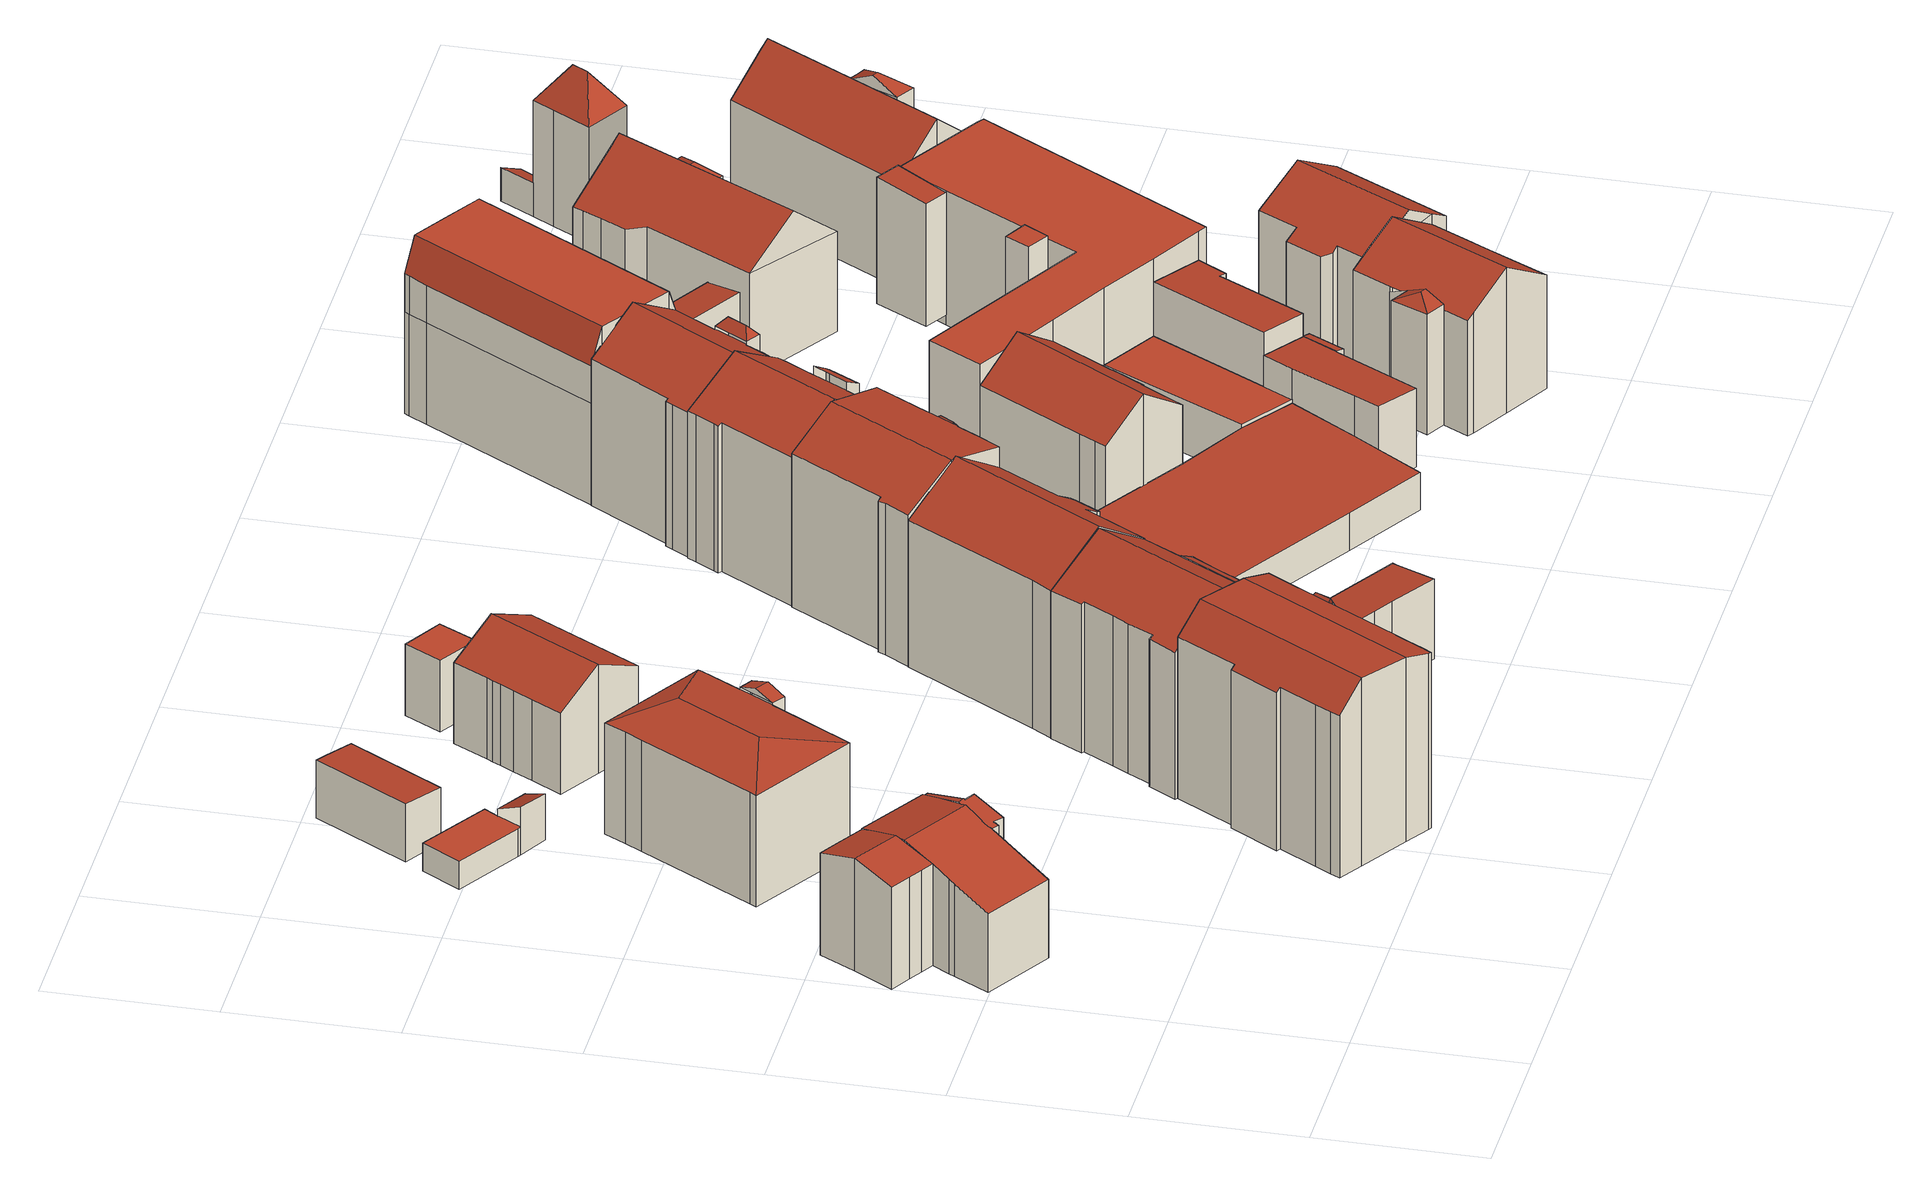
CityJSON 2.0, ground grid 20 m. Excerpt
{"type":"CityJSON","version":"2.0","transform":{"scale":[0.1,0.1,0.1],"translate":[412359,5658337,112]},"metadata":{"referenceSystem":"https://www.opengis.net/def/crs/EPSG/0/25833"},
"CityObjects":{
"building1":{"type":"Building","attributes":{"Gemeindeschluessel":14612000,"Geometrietyp2DReferenz":"3000","function":"31001_9998","roofType":"9999"},"children":["building1-1","building1-2","building1-3"]},
"building1-1":{"type":"BuildingPart","attributes":{"Dachtyp_tdc":"tdcGableRoof","Dachneigung":15,"QualitaetDacherkennung":67,"Geometrietyp2DReferenz":"3000","measuredHeight":14.26,"roofType":"3100"},"parents":["building1"],"geometry":[{"type":"MultiSurface","lod":"2","boundaries":[[[0,1,2,3]],[[1,4,5,2]],[[4,6,7,5]],[[6,8,9,7]],[[8,10,11,9]],[[12,13,14,15]],[[13,0,3,14]],[[16,17,10,8,6,4]],[[4,1,0,13,12,18,19,16]],[[3,2,5,7,9,11,20,21,15,14]]],"semantics":{"surfaces":[{"type":"WallSurface"},{"type":"RoofSurface"},{"type":"GroundSurface"}],"values":[0,0,0,0,0,0,0,1,1,2]}}]},
"building1-2":{"type":"BuildingPart","attributes":{"Dachtyp_tdc":"tdcFreeFormRoof","Dachneigung":15.2,"QualitaetDacherkennung":41,"Geometrietyp2DReferenz":"3000","measuredHeight":14.28,"roofType":"5000"},"parents":["building1"],"geometry":[{"type":"MultiSurface","lod":"2","boundaries":[[[22,23,24,25]],[[23,26,27,24]],[[26,28,29,27]],[[28,30,31,32,29]],[[33,34,35,36]],[[34,37,38,35]],[[37,39,40,38]],[[39,22,25,40]],[[37,34,33,41,42]],[[42,43,44,45,30,28,26,23,22,39,37]],[[25,24,27,29,32,46,47,36,35,38,40]]],"semantics":{"surfaces":[{"type":"WallSurface"},{"type":"RoofSurface"},{"type":"GroundSurface"}],"values":[0,0,0,0,0,0,0,0,1,1,2]}}]},
"building1-3":{"type":"BuildingPart","attributes":{"Dachtyp_tdc":"tdcGableRoof","Dachneigung":19.64,"QualitaetDacherkennung":42,"Geometrietyp2DReferenz":"3000","measuredHeight":14.29,"roofType":"3100"},"parents":["building1"],"geometry":[{"type":"MultiSurface","lod":"2","boundaries":[[[48,49,50,51]],[[49,52,53,50]],[[52,12,15,53]],[[54,55,33,36,11,10]],[[31,56,57,32]],[[56,48,51,57]],[[58,43,59,41,55,54,17,60,19,61]],[[61,12,52,49,48,56,31,45,58]],[[51,50,53,15,21,20,11,36,47,46,32,57]]],"semantics":{"surfaces":[{"type":"WallSurface"},{"type":"RoofSurface"},{"type":"GroundSurface"}],"values":[0,0,0,0,0,0,1,1,2]}}]},
"building2":{"type":"Building","attributes":{"Gemeindeschluessel":14612000,"Geometrietyp2DReferenz":"3000","function":"31001_9998","roofType":"9999"},"children":["building2-1","building2-2"]},
"building2-1":{"type":"BuildingPart","attributes":{"Dachtyp_tdc":"tdcPolyFlatRoof","Dachneigung":25.03,"QualitaetDacherkennung":66,"Geometrietyp2DReferenz":"3000","measuredHeight":5.92,"roofType":"2100"},"parents":["building2"],"geometry":[{"type":"MultiSurface","lod":"2","boundaries":[[[62,63,64,65,66]],[[67,62,66,68]],[[67,69,63,62]],[[66,65,70,68]],[[69,67,68,70,71]]],"semantics":{"surfaces":[{"type":"WallSurface"},{"type":"RoofSurface"},{"type":"GroundSurface"}],"values":[0,0,1,2,0]}}]},
"building2-2":{"type":"BuildingPart","attributes":{"Dachtyp_tdc":"tdcPolyFlatRoof","Dachneigung":0,"QualitaetDacherkennung":71,"Geometrietyp2DReferenz":"3000","measuredHeight":3.44,"roofType":"1000"},"parents":["building2"],"geometry":[{"type":"MultiSurface","lod":"2","boundaries":[[[72,73,74,75]],[[73,71,70,74]],[[64,76,77,65]],[[76,78,79,77]],[[78,72,75,79]],[[78,76,64,71,73,72]],[[75,74,70,65,77,79]]],"semantics":{"surfaces":[{"type":"WallSurface"},{"type":"RoofSurface"},{"type":"GroundSurface"}],"values":[0,0,0,0,0,1,2]}}]},
"building3":{"type":"Building","attributes":{"Gemeindeschluessel":14612000,"Geometrietyp2DReferenz":"3000","function":"31001_9998","roofType":"9999"},"children":["building3-1","building3-2"]},
"building3-1":{"type":"BuildingPart","attributes":{"Dachtyp_tdc":"tdcHipRoof","Dachneigung":10.26,"QualitaetDacherkennung":68,"Geometrietyp2DReferenz":"3000","measuredHeight":15.41,"roofType":"3200"},"parents":["building3"],"geometry":[{"type":"MultiSurface","lod":"2","boundaries":[[[80,81,82,83]],[[81,84,85,82]],[[84,86,87,85]],[[86,88,89,87]],[[90,91,92,93]],[[91,94,95,92]],[[94,96,97,95]],[[96,98,99,97]],[[98,80,83,99]],[[94,91,100]],[[84,81,101]],[[91,90,88,86,84,101,100]],[[81,80,98,96,94,100,101]],[[83,82,85,87,89,93,92,95,97,99]]],"semantics":{"surfaces":[{"type":"WallSurface"},{"type":"RoofSurface"},{"type":"GroundSurface"}],"values":[0,0,0,0,0,0,0,0,0,1,1,1,1,2]}}]},
"building3-2":{"type":"BuildingPart","attributes":{"Dachtyp_tdc":"tdcGableRoof","Dachneigung":19.57,"QualitaetDacherkennung":53,"Geometrietyp2DReferenz":"3000","measuredHeight":15.26,"roofType":"3100"},"parents":["building3"],"geometry":[{"type":"MultiSurface","lod":"2","boundaries":[[[102,103,104,89]],[[103,105,106,104]],[[105,107,108,106]],[[107,109,93,108]],[[109,90,93]],[[102,89,88]],[[110,111,105,103,102]],[[107,111,110,109]],[[109,110,102]],[[105,111,107]],[[104,106,108,93,89]]],"semantics":{"surfaces":[{"type":"WallSurface"},{"type":"RoofSurface"},{"type":"GroundSurface"}],"values":[0,0,0,0,0,0,1,1,0,0,2]}}]},
"building4":{"type":"Building","attributes":{"Gemeindeschluessel":14612000,"Geometrietyp2DReferenz":"3000","function":"31001_9998","roofType":"9999"},"children":["building4-1","building4-2","building4-3"]},
"building4-1":{"type":"BuildingPart","attributes":{"Dachtyp_tdc":"tdcFreeFormRoof","Dachneigung":57.19,"QualitaetDacherkennung":8,"Geometrietyp2DReferenz":"3000","measuredHeight":21.55,"roofType":"5000"},"parents":["building4"],"geometry":[{"type":"MultiSurface","lod":"2","boundaries":[[[112,113,114,115]],[[113,116,117,114]],[[116,118,119,117]],[[118,120,121,122,119]],[[123,112,115,124]],[[125,120,118,116,113,126]],[[113,112,123,126]],[[123,127,128,125,126]],[[115,114,117,119,122,129,130,124]]],"semantics":{"surfaces":[{"type":"WallSurface"},{"type":"RoofSurface"},{"type":"GroundSurface"}],"values":[0,0,0,0,0,1,1,1,2]}}]},
"building4-2":{"type":"BuildingPart","attributes":{"Dachtyp_tdc":"tdcPolyFlatRoof","Dachneigung":54.11,"QualitaetDacherkennung":39,"Geometrietyp2DReferenz":"3000","measuredHeight":21.68,"roofType":"2100"},"parents":["building4"],"geometry":[{"type":"MultiSurface","lod":"2","boundaries":[[[121,131,132,122]],[[131,133,134,132]],[[133,135,136,134]],[[135,137,138,136]],[[139,137,135,133,131,121,140,128]],[[122,132,134,136,138,130,129]]],"semantics":{"surfaces":[{"type":"WallSurface"},{"type":"RoofSurface"},{"type":"GroundSurface"}],"values":[0,0,0,0,1,2]}}]},
"building4-3":{"type":"BuildingPart","attributes":{"Dachtyp_tdc":"tdcCutGableRoof","Dachneigung":4.36,"QualitaetDacherkennung":32,"Geometrietyp2DReferenz":"3000","measuredHeight":23.75,"roofType":"9999"},"parents":["building4"],"geometry":[{"type":"MultiSurface","lod":"2","boundaries":[[[141,142,143,144]],[[142,145,146,143]],[[145,147,148,146]],[[147,149,150,148]],[[149,151,152,150]],[[151,153,154,152]],[[153,155,156,154]],[[155,157,158,156]],[[157,159,160,158]],[[159,161,162,160]],[[161,163,124,162]],[[163,123,124]],[[164,138,137]],[[164,165,166,138]],[[165,167,168,166]],[[167,169,170,168]],[[169,171,172,170]],[[171,173,174,172]],[[173,175,176,174]],[[175,141,144,176]],[[157,155,153,151,149,147,145,142,141,175]],[[173,171,169,167,165,164,177,163,161,159]],[[175,173,159,157]],[[144,143,146,148,150,152,154,156,158,160,162,124,130,138,166,168,170,172,174,176]]],"semantics":{"surfaces":[{"type":"WallSurface"},{"type":"RoofSurface"},{"type":"GroundSurface"}],"values":[0,0,0,0,0,0,0,0,0,0,0,0,0,0,0,0,0,0,0,0,1,1,1,2]}}]},
"building5":{"type":"Building","attributes":{"Dachtyp_tdc":"tdcPolyFlatRoof","Gemeindeschluessel":14612000,"Dachneigung":4.14,"QualitaetDacherkennung":81,"Geometrietyp2DReferenz":"3000","measuredHeight":7.23,"function":"31001_9998","roofType":"2100"},"geometry":[{"type":"Solid","lod":"2","boundaries":[[[[178,179,180,181]],[[179,182,183,180]],[[182,184,185,183]],[[184,186,187,185]],[[186,178,181,187]],[[186,184,182,179,178]],[[181,180,183,185,187]]]],"semantics":{"surfaces":[{"type":"WallSurface"},{"type":"RoofSurface"},{"type":"GroundSurface"}],"values":[[0,0,0,0,0,1,2]]}}]},
"building6":{"type":"Building","attributes":{"Gemeindeschluessel":14612000,"Geometrietyp2DReferenz":"3000","function":"31001_9998","roofType":"9999"},"children":["building6-1","building6-2"]},
"building6-1":{"type":"BuildingPart","attributes":{"Dachtyp_tdc":"tdcGableRoof","Dachneigung":32.33,"QualitaetDacherkennung":79,"Geometrietyp2DReferenz":"3000","measuredHeight":23.33,"roofType":"3100"},"parents":["building6"],"geometry":[{"type":"MultiSurface","lod":"2","boundaries":[[[188,189,190,191]],[[189,192,193,190]],[[192,194,195,193]],[[194,196,197,195]],[[196,198,199,197]],[[198,200,201,199]],[[200,202,203,201]],[[202,204,205,203]],[[204,206,207,205]],[[206,208,207]],[[209,210,211,212]],[[210,213,214,211]],[[213,215,216,214]],[[215,217,218,216]],[[217,188,191,218]],[[213,210,209,208,206,204,202]],[[202,200,198,196,194,192,189,188,217,215,213]],[[191,190,193,195,197,199,201,203,205,207,212,211,214,216,218]]],"semantics":{"surfaces":[{"type":"WallSurface"},{"type":"RoofSurface"},{"type":"GroundSurface"}],"values":[0,0,0,0,0,0,0,0,0,0,0,0,0,0,0,1,1,2]}}]},
"building6-2":{"type":"BuildingPart","attributes":{"Dachtyp_tdc":"tdcPolyFlatRoof","Dachneigung":30.45,"QualitaetDacherkennung":44,"Geometrietyp2DReferenz":"3000","measuredHeight":18.93,"roofType":"2100"},"parents":["building6"],"geometry":[{"type":"MultiSurface","lod":"2","boundaries":[[[219,220,221,207,208]],[[220,222,223,221]],[[222,224,225,223]],[[224,226,227,225]],[[226,228,229,227]],[[228,230,231,229]],[[230,232,209,212,231]],[[230,228,226,224,222,220,219,232]],[[212,207,221,223,225,227,229,231]]],"semantics":{"surfaces":[{"type":"WallSurface"},{"type":"RoofSurface"},{"type":"GroundSurface"}],"values":[0,0,0,0,0,0,0,1,2]}}]},
"building7":{"type":"Building","attributes":{"Gemeindeschluessel":14612000,"Geometrietyp2DReferenz":"3000","function":"31001_9998","roofType":"9999"},"children":["building7-1","building7-2"]},
"building7-1":{"type":"BuildingPart","attributes":{"Dachtyp_tdc":"tdcPolyFlatRoof","Dachneigung":15.06,"QualitaetDacherkennung":58,"Geometrietyp2DReferenz":"3000","measuredHeight":4.41,"roofType":"2100"},"parents":["building7"],"geometry":[{"type":"MultiSurface","lod":"2","boundaries":[[[233,234,235,236]],[[234,237,238,235]],[[237,239,240,238]],[[241,242,243,244]],[[242,233,236,243]],[[242,241,239,237,234,233]],[[236,235,238,240,244,243]]],"semantics":{"surfaces":[{"type":"WallSurface"},{"type":"RoofSurface"},{"type":"GroundSurface"}],"values":[0,0,0,0,0,1,2]}}]},
"building7-2":{"type":"BuildingPart","attributes":{"Dachtyp_tdc":"tdcHipAndGableRoof","Dachneigung":12.28,"QualitaetDacherkennung":44,"Geometrietyp2DReferenz":"3000","measuredHeight":7.08,"roofType":"5000"},"parents":["building7"],"geometry":[{"type":"MultiSurface","lod":"2","boundaries":[[[245,246,247,248]],[[246,249,250,247]],[[249,251,252,250]],[[251,253,254,252]],[[253,255,256,254]],[[255,257,241,244,256]],[[258,245,248,240,239]],[[255,253,259]],[[253,251,249,246,245,259]],[[245,258,257,255,259]],[[248,247,250,252,254,256,244,240]]],"semantics":{"surfaces":[{"type":"WallSurface"},{"type":"RoofSurface"},{"type":"GroundSurface"}],"values":[0,0,0,0,0,0,0,1,1,1,2]}}]},
"building8":{"type":"Building","attributes":{"Dachtyp_tdc":"tdcGableRoof","Gemeindeschluessel":14612000,"Dachneigung":24.98,"QualitaetDacherkennung":54,"Geometrietyp2DReferenz":"3000","measuredHeight":13.7,"function":"31001_9998","roofType":"3100"},"geometry":[{"type":"Solid","lod":"2","boundaries":[[[[260,261,262,263]],[[261,264,265,262]],[[264,266,267,265]],[[266,268,269,267]],[[268,270,271,269]],[[270,272,273,271]],[[272,274,275,273]],[[274,276,277,275]],[[276,278,279,277]],[[278,280,281,279]],[[280,260,263,281]],[[276,274,272,270,268,266,264,261,260]],[[260,280,278,276]],[[263,262,265,267,269,271,273,275,277,279,281]]]],"semantics":{"surfaces":[{"type":"WallSurface"},{"type":"RoofSurface"},{"type":"GroundSurface"}],"values":[[0,0,0,0,0,0,0,0,0,0,0,1,1,2]]}}]},
"building9":{"type":"Building","attributes":{"Dachtyp_tdc":"tdcPolyFlatRoof","Gemeindeschluessel":14612000,"Dachneigung":5.76,"QualitaetDacherkennung":48,"Geometrietyp2DReferenz":"3000","measuredHeight":10.07,"function":"31001_9998","roofType":"2100"},"geometry":[{"type":"Solid","lod":"2","boundaries":[[[[282,283,284,285]],[[283,286,287,284]],[[286,288,289,287]],[[288,290,291,289]],[[290,292,293,291]],[[292,294,295,293]],[[294,296,297,295]],[[294,292,290,288,286,283,282,296]],[[297,285,284,287,289,291,293,295]],[[296,282,285,297]]]],"semantics":{"surfaces":[{"type":"WallSurface"},{"type":"RoofSurface"},{"type":"GroundSurface"}],"values":[[0,0,0,0,0,0,0,1,2,0]]}}]},
"building10":{"type":"Building","attributes":{"Dachtyp_tdc":"tdcPolyFlatRoof","Gemeindeschluessel":14612000,"Dachneigung":0,"QualitaetDacherkennung":60,"Geometrietyp2DReferenz":"3000","measuredHeight":3,"function":"31001_9998","roofType":"1000"},"geometry":[{"type":"Solid","lod":"2","boundaries":[[[[298,299,300,301]],[[299,302,303,300]],[[302,304,305,303]],[[304,306,307,305]],[[306,308,309,307]],[[308,298,301,309]],[[308,306,304,302,299,298]],[[301,300,303,305,307,309]]]],"semantics":{"surfaces":[{"type":"WallSurface"},{"type":"RoofSurface"},{"type":"GroundSurface"}],"values":[[0,0,0,0,0,0,1,2]]}}]},
"building11":{"type":"Building","attributes":{"Dachtyp_tdc":"tdcPolyFlatRoof","Gemeindeschluessel":14612000,"Dachneigung":0,"QualitaetDacherkennung":52,"Geometrietyp2DReferenz":"3000","measuredHeight":9.01,"function":"31001_9998","roofType":"1000"},"geometry":[{"type":"Solid","lod":"2","boundaries":[[[[310,311,312,313]],[[311,314,315,312]],[[314,316,317,315]],[[316,310,313,317]],[[316,314,311,310]],[[313,312,315,317]]]],"semantics":{"surfaces":[{"type":"WallSurface"},{"type":"RoofSurface"},{"type":"GroundSurface"}],"values":[[0,0,0,0,1,2]]}}]},
"building12":{"type":"Building","attributes":{"Dachtyp_tdc":"tdcFreeFormRoof","Gemeindeschluessel":14612000,"Dachneigung":32.63,"QualitaetDacherkennung":74,"Geometrietyp2DReferenz":"3000","measuredHeight":23.24,"function":"31001_9998","roofType":"5000"},"geometry":[{"type":"Solid","lod":"2","boundaries":[[[[318,319,320,321]],[[319,322,323,320]],[[322,324,325,323]],[[324,326,327,325]],[[326,328,329,327]],[[328,330,331,329]],[[330,332,333,331]],[[332,334,335,333]],[[334,200,336,335]],[[200,337,338,336]],[[337,339,340,338]],[[339,318,321,340]],[[319,318,341,342,334,332,330,328,326,324,322]],[[342,341,339,337,200]],[[200,334,342]],[[318,339,341]],[[321,320,323,325,327,329,331,333,335,336,338,340]]]],"semantics":{"surfaces":[{"type":"WallSurface"},{"type":"RoofSurface"},{"type":"GroundSurface"}],"values":[[0,0,0,0,0,0,0,0,0,0,0,0,1,1,0,0,2]]}}]},
"building13":{"type":"Building","attributes":{"Gemeindeschluessel":14612000,"Geometrietyp2DReferenz":"3000","function":"31001_9998","roofType":"9999"},"children":["building13-1","building13-2"]},
"building13-1":{"type":"BuildingPart","attributes":{"Dachtyp_tdc":"tdcGableRoof","Dachneigung":12.73,"QualitaetDacherkennung":52,"Geometrietyp2DReferenz":"3000","measuredHeight":23.01,"roofType":"3100"},"parents":["building13"],"geometry":[{"type":"MultiSurface","lod":"2","boundaries":[[[343,344,345,346]],[[344,347,348,345]],[[347,349,350,348]],[[349,351,352,350]],[[344,343,353,354,355,356,357,358]],[[358,359,360,351,349,347,344]],[[352,361,362,363,364,365,366,367,368,346,345,348,350]],[[351,360,361,352]],[[360,359,362,361]],[[359,358,363,362]],[[358,357,364,363]],[[357,356,365,364]],[[356,369,365]],[[355,354,367,366,370]],[[354,353,368,367]],[[353,343,346,368]]],"semantics":{"surfaces":[{"type":"WallSurface"},{"type":"RoofSurface"},{"type":"GroundSurface"}],"values":[0,0,0,0,1,1,2,0,0,0,0,0,0,0,0,0]}}]},
"building13-2":{"type":"BuildingPart","attributes":{"Dachtyp_tdc":"tdcFreeFormRoof","Dachneigung":52.63,"QualitaetDacherkennung":16,"Geometrietyp2DReferenz":"3000","measuredHeight":20.86,"roofType":"5000"},"parents":["building13"],"geometry":[{"type":"MultiSurface","lod":"2","boundaries":[[[369,371,372,365]],[[371,373,374,372]],[[373,375,376,374]],[[375,377,378,376]],[[377,370,366,378]],[[379,370,377]],[[380,379,377,375]],[[381,380,375,373]],[[382,381,373,371]],[[382,371,369]],[[379,380,381,382,369,370]],[[365,372,374,376,378,366]]],"semantics":{"surfaces":[{"type":"WallSurface"},{"type":"RoofSurface"},{"type":"GroundSurface"}],"values":[0,0,0,0,0,1,1,1,1,1,1,2]}}]},
"building14":{"type":"Building","attributes":{"Gemeindeschluessel":14612000,"Geometrietyp2DReferenz":"3000","function":"31001_2000","roofType":"9999"},"children":["building14-1","building14-2","building14-3"]},
"building14-1":{"type":"BuildingPart","attributes":{"Dachtyp_tdc":"tdcPolyFlatRoof","Dachneigung":5.92,"QualitaetDacherkennung":51,"Geometrietyp2DReferenz":"3000","measuredHeight":5.05,"roofType":"2100"},"parents":["building14"],"geometry":[{"type":"MultiSurface","lod":"2","boundaries":[[[383,384,385,386]],[[387,388,389,390]],[[388,391,392,389]],[[391,383,386,392]],[[391,388,387,384,383]],[[386,385,390,389,392]]],"semantics":{"surfaces":[{"type":"WallSurface"},{"type":"RoofSurface"},{"type":"GroundSurface"}],"values":[0,0,0,0,1,2]}}]},
"building14-2":{"type":"BuildingPart","attributes":{"Dachtyp_tdc":"tdcPolyFlatRoof","Dachneigung":5.02,"QualitaetDacherkennung":83,"Geometrietyp2DReferenz":"3000","measuredHeight":6.37,"roofType":"2100"},"parents":["building14"],"geometry":[{"type":"MultiSurface","lod":"2","boundaries":[[[393,394,387,390,395,396]],[[397,398,399,385,384]],[[398,400,401,399]],[[400,402,403,401]],[[402,404,405,403]],[[404,406,407,405]],[[406,408,409,407]],[[408,410,411,409]],[[410,412,413,411]],[[412,414,415,413]],[[414,412,410,408,406,404,402,400,398,397,394,393]],[[395,390,385,399,401,403,405,407,409,411,413,415,416,417]]],"semantics":{"surfaces":[{"type":"WallSurface"},{"type":"RoofSurface"},{"type":"GroundSurface"}],"values":[0,0,0,0,0,0,0,0,0,0,1,2]}}]},
"building14-3":{"type":"BuildingPart","attributes":{"Dachtyp_tdc":"tdcFreeFormRoof","Dachneigung":45.44,"QualitaetDacherkennung":19,"Geometrietyp2DReferenz":"3000","measuredHeight":5.89,"roofType":"5000"},"parents":["building14"],"geometry":[{"type":"MultiSurface","lod":"2","boundaries":[[[418,419,420,421]],[[419,422,423,420]],[[422,396,395,423]],[[424,425,415,416]],[[425,418,421,415]],[[426,396,422,419,427]],[[419,418,428,427]],[[418,425,424,428]],[[424,426,427,428]],[[421,420,423,395,417,416,415]]],"semantics":{"surfaces":[{"type":"WallSurface"},{"type":"RoofSurface"},{"type":"GroundSurface"}],"values":[0,0,0,0,0,1,1,1,1,2]}}]},
"building15":{"type":"Building","attributes":{"Gemeindeschluessel":14612000,"Geometrietyp2DReferenz":"3000","function":"31001_9998","roofType":"9999"},"children":["building15-1","building15-2"]},
"building15-1":{"type":"BuildingPart","attributes":{"Dachtyp_tdc":"tdcGableRoof","Dachneigung":31.17,"QualitaetDacherkennung":70,"Geometrietyp2DReferenz":"3000","measuredHeight":22.9,"roofType":"3100"},"parents":["building15"],"geometry":[{"type":"MultiSurface","lod":"2","boundaries":[[[429,430,431,432]],[[430,433,434,431]],[[433,435,436,434]],[[435,437,438,436]],[[437,439,440,438]],[[439,441,442,440]],[[441,443,444,442]],[[443,445,446,444]],[[447,448,449,450]],[[448,451,452,449]],[[451,453,454,452]],[[453,455,456,454]],[[455,429,432,456]],[[451,448,447,445,443,441,439,437]],[[437,435,433,430,429,455,453,451]],[[432,431,434,436,438,440,442,444,446,450,449,452,454,456]]],"semantics":{"surfaces":[{"type":"WallSurface"},{"type":"RoofSurface"},{"type":"GroundSurface"}],"values":[0,0,0,0,0,0,0,0,0,0,0,0,0,1,1,2]}}]},
"building15-2":{"type":"BuildingPart","attributes":{"Dachtyp_tdc":"tdcPolyFlatRoof","Dachneigung":28.53,"QualitaetDacherkennung":44,"Geometrietyp2DReferenz":"3000","measuredHeight":20.07,"roofType":"2100"},"parents":["building15"],"geometry":[{"type":"MultiSurface","lod":"2","boundaries":[[[457,458,459,460]],[[458,461,462,459]],[[461,463,447,450,462]],[[464,457,460,446,445]],[[464,463,461,458,457]],[[460,459,462,450,446]]],"semantics":{"surfaces":[{"type":"WallSurface"},{"type":"RoofSurface"},{"type":"GroundSurface"}],"values":[0,0,0,0,1,2]}}]},
"building16":{"type":"Building","attributes":{"Dachtyp_tdc":"tdcGableRoof","Gemeindeschluessel":14612000,"Dachneigung":33.61,"QualitaetDacherkennung":72,"Geometrietyp2DReferenz":"3000","measuredHeight":17.72,"function":"31001_9998","roofType":"3100"},"geometry":[{"type":"Solid","lod":"2","boundaries":[[[[465,466,467,468]],[[466,469,470,467]],[[469,471,472,470]],[[471,473,474,472]],[[473,475,476,474]],[[475,477,478,476]],[[477,479,480,478]],[[479,481,482,480]],[[481,483,484,482]],[[483,485,486,484]],[[485,487,401,486]],[[487,488,489,401]],[[488,490,399,489]],[[490,491,492,399]],[[491,465,468,492]],[[488,487,485,483,481,479,477,475,473,471,469]],[[469,466,465,491,490,488]],[[468,467,470,472,474,476,478,480,482,484,486,401,489,399,492]]]],"semantics":{"surfaces":[{"type":"WallSurface"},{"type":"RoofSurface"},{"type":"GroundSurface"}],"values":[[0,0,0,0,0,0,0,0,0,0,0,0,0,0,0,1,1,2]]}}]},
"building17":{"type":"Building","attributes":{"Gemeindeschluessel":14612000,"Geometrietyp2DReferenz":"3000","function":"31001_9998","roofType":"9999"},"children":["building17-1","building17-2"]},
"building17-1":{"type":"BuildingPart","attributes":{"Dachtyp_tdc":"tdcFreeFormRoof","Dachneigung":49.23,"QualitaetDacherkennung":27,"Geometrietyp2DReferenz":"3000","measuredHeight":20.22,"roofType":"5000"},"parents":["building17"],"geometry":[{"type":"MultiSurface","lod":"2","boundaries":[[[493,494,495,496,497]],[[494,498,499,495]],[[498,500,501,502,499]],[[503,500,498]],[[504,503,498,494]],[[504,494,493]],[[503,504,493,500]],[[496,495,499,502]]],"semantics":{"surfaces":[{"type":"WallSurface"},{"type":"RoofSurface"},{"type":"GroundSurface"}],"values":[0,0,0,1,1,1,1,2]}}]},
"building17-2":{"type":"BuildingPart","attributes":{"Dachtyp_tdc":"tdcGableRoof","Dachneigung":30.38,"QualitaetDacherkennung":68,"Geometrietyp2DReferenz":"3000","measuredHeight":22.71,"roofType":"3100"},"parents":["building17"],"geometry":[{"type":"MultiSurface","lod":"2","boundaries":[[[505,506,507,508]],[[506,509,510,507]],[[509,511,512,510]],[[511,513,514,512]],[[513,515,516,514]],[[515,497,496,516]],[[501,517,518,502]],[[517,519,520,518]],[[519,521,522,520]],[[521,523,524,522]],[[523,525,526,524]],[[525,527,528,526]],[[527,505,508,528]],[[523,521,519,517,501,497,515,513,511]],[[511,509,506,505,527,525,523]],[[508,507,510,512,514,516,496,502,518,520,522,524,526,528]]],"semantics":{"surfaces":[{"type":"WallSurface"},{"type":"RoofSurface"},{"type":"GroundSurface"}],"values":[0,0,0,0,0,0,0,0,0,0,0,0,0,1,1,2]}}]},
"building18":{"type":"Building","attributes":{"Gemeindeschluessel":14612000,"Geometrietyp2DReferenz":"3000","function":"31001_9998","roofType":"9999"},"children":["building18-1","building18-2"]},
"building18-1":{"type":"BuildingPart","attributes":{"Dachtyp_tdc":"tdcPolyFlatRoof","Dachneigung":5.6,"QualitaetDacherkennung":80,"Geometrietyp2DReferenz":"3000","measuredHeight":10.55,"roofType":"2100"},"parents":["building18"],"geometry":[{"type":"MultiSurface","lod":"2","boundaries":[[[529,530,531,532]],[[530,533,534,531]],[[533,535,536,534]],[[535,537,538,536]],[[539,540,541,542]],[[540,529,532,541]],[[540,539,537,535,533,530,529]],[[532,531,534,536,538,542,541]]],"semantics":{"surfaces":[{"type":"WallSurface"},{"type":"RoofSurface"},{"type":"GroundSurface"}],"values":[0,0,0,0,0,0,1,2]}}]},
"building18-2":{"type":"BuildingPart","attributes":{"Dachtyp_tdc":"tdcPolyFlatRoof","Dachneigung":11.21,"QualitaetDacherkennung":50,"Geometrietyp2DReferenz":"3000","measuredHeight":10.02,"roofType":"2100"},"parents":["building18"],"geometry":[{"type":"MultiSurface","lod":"2","boundaries":[[[543,544,545,538,537]],[[544,546,547,545]],[[546,548,539,542,547]],[[546,544,543,548]],[[542,538,545,547]]],"semantics":{"surfaces":[{"type":"WallSurface"},{"type":"RoofSurface"},{"type":"GroundSurface"}],"values":[0,0,0,1,2]}}]},
"building19":{"type":"Building","attributes":{"Dachtyp_tdc":"tdcPolyFlatRoof","Gemeindeschluessel":14612000,"Dachneigung":0,"QualitaetDacherkennung":45,"Geometrietyp2DReferenz":"3000","measuredHeight":6.73,"function":"31001_9998","roofType":"1000"},"geometry":[{"type":"Solid","lod":"2","boundaries":[[[[549,550,403,405]],[[550,551,552,403]],[[551,553,554,552]],[[553,555,556,554]],[[555,549,405,556]],[[555,553,551,550,549]],[[405,403,552,554,556]]]],"semantics":{"surfaces":[{"type":"WallSurface"},{"type":"RoofSurface"},{"type":"GroundSurface"}],"values":[[0,0,0,0,0,1,2]]}}]},
"building20":{"type":"Building","attributes":{"Dachtyp_tdc":"tdcPolyFlatRoof","Gemeindeschluessel":14612000,"Dachneigung":7.29,"QualitaetDacherkennung":48,"Geometrietyp2DReferenz":"3000","measuredHeight":15.96,"function":"31001_9998","roofType":"2100"},"geometry":[{"type":"Solid","lod":"2","boundaries":[[[[557,558,559,560,561,562,563]],[[564,565,566,567,568,569,570]],[[563,562,565,564]],[[562,561,566,565]],[[561,560,567,566]],[[560,559,568,567]],[[559,558,569,568]],[[558,557,570,569]],[[557,563,564,570]]]],"semantics":{"surfaces":[{"type":"RoofSurface"},{"type":"GroundSurface"},{"type":"WallSurface"}],"values":[[0,1,2,2,2,2,2,2,2]]}}]},
"building21":{"type":"Building","attributes":{"Dachtyp_tdc":"tdcFreeFormRoof","Gemeindeschluessel":14612000,"Dachneigung":2.11,"QualitaetDacherkennung":74,"Geometrietyp2DReferenz":"3000","measuredHeight":21.72,"function":"31001_9998","roofType":"5000"},"geometry":[{"type":"Solid","lod":"2","boundaries":[[[[571,572,573,574]],[[572,575,576,573]],[[575,577,578,576]],[[577,579,580,578]],[[579,581,582,580]],[[581,583,584,582]],[[583,585,586,584]],[[585,587,588,586]],[[587,589,590,588]],[[589,591,592,590]],[[591,593,594,592]],[[593,595,596,594]],[[595,597,598,596]],[[597,599,600,598]],[[599,601,602,600]],[[601,603,604,602]],[[603,605,606,604]],[[605,607,608,606]],[[607,571,574,608]],[[609,610,611,612,613,614]],[[615,616,617,618,619,620,621,622,623,624,625,599,597]],[[626,613,612,621,620]],[[583,626,620,585]],[[581,614,613,626,583]],[[599,625,601]],[[601,625,624,603]],[[603,624,623,605]],[[605,623,622,607]],[[607,622,621,571]],[[571,621,612,572]],[[585,620,619,587]],[[587,619,618,589]],[[589,618,617,591]],[[591,617,616,593]],[[593,616,615,595]],[[595,615,597]],[[579,609,614,581]],[[572,612,611,575]],[[575,611,610,577]],[[577,610,609,579]],[[574,573,576,578,580,582,584,586,588,590,592,594,596,598,600,602,604,606,608]]]],"semantics":{"surfaces":[{"type":"WallSurface"},{"type":"RoofSurface"},{"type":"GroundSurface"}],"values":[[0,0,0,0,0,0,0,0,0,0,0,0,0,0,0,0,0,0,0,1,1,1,0,0,0,0,0,0,0,0,0,0,0,0,0,0,0,0,0,0,2]]}}]},
"building22":{"type":"Building","attributes":{"Dachtyp_tdc":"tdcPolyFlatRoof","Gemeindeschluessel":14612000,"Dachneigung":5.56,"QualitaetDacherkennung":81,"Geometrietyp2DReferenz":"3000","measuredHeight":13.96,"function":"31001_9998","roofType":"2100"},"geometry":[{"type":"Solid","lod":"2","boundaries":[[[[627,628,629,630]],[[628,631,632,629]],[[631,633,634,632]],[[633,635,636,634]],[[635,637,638,636]],[[637,627,630,638]],[[637,635,633,631,628,627]],[[630,629,632,634,636,638]]]],"semantics":{"surfaces":[{"type":"WallSurface"},{"type":"RoofSurface"},{"type":"GroundSurface"}],"values":[[0,0,0,0,0,0,1,2]]}}]},
"building23":{"type":"Building","attributes":{"Gemeindeschluessel":14612000,"Geometrietyp2DReferenz":"3000","function":"31001_9998","roofType":"9999"},"children":["building23-1","building23-2"]},
"building23-1":{"type":"BuildingPart","attributes":{"Dachtyp_tdc":"tdcHipAndGableRoof","Dachneigung":33.31,"QualitaetDacherkennung":47,"Geometrietyp2DReferenz":"3000","measuredHeight":16.18,"roofType":"5000"},"parents":["building23"],"geometry":[{"type":"MultiSurface","lod":"2","boundaries":[[[639,640,641,642,643]],[[640,644,645,641]],[[644,646,647,645]],[[646,648,649,647]],[[644,640,650]],[[640,639,651,650]],[[651,652,648,646,644,650]],[[653,642,641,645,647,649]]],"semantics":{"surfaces":[{"type":"WallSurface"},{"type":"RoofSurface"},{"type":"GroundSurface"}],"values":[0,0,0,0,1,1,1,2]}}]},
"building23-2":{"type":"BuildingPart","attributes":{"Dachtyp_tdc":"tdcGableRoof","Dachneigung":31.48,"QualitaetDacherkennung":75,"Geometrietyp2DReferenz":"3000","measuredHeight":18.34,"roofType":"3100"},"parents":["building23"],"geometry":[{"type":"MultiSurface","lod":"2","boundaries":[[[654,649,648]],[[654,655,656,649]],[[655,657,658,656]],[[657,659,660,658]],[[659,661,662,660]],[[661,663,664,662]],[[663,665,666,664]],[[665,667,668,666]],[[667,669,670,668]],[[669,671,672,670]],[[671,673,674,672]],[[673,643,642,674]],[[669,667,665,663,661,659]],[[659,657,655,654,652,675,643,673,671,669]],[[642,653,649,656,658,660,662,664,666,668,670,672,674]]],"semantics":{"surfaces":[{"type":"WallSurface"},{"type":"RoofSurface"},{"type":"GroundSurface"}],"values":[0,0,0,0,0,0,0,0,0,0,0,0,1,1,2]}}]},
"building24":{"type":"Building","attributes":{"Dachtyp_tdc":"tdcPolyFlatRoof","Gemeindeschluessel":14612000,"Dachneigung":0,"QualitaetDacherkennung":71,"Geometrietyp2DReferenz":"3000","measuredHeight":16.96,"function":"31001_9998","roofType":"1000"},"geometry":[{"type":"Solid","lod":"2","boundaries":[[[[676,677,678,679]],[[677,680,681,678]],[[680,682,683,681]],[[682,684,685,683]],[[684,686,687,685]],[[686,688,689,687]],[[688,690,691,689]],[[690,692,693,691]],[[692,694,695,693]],[[694,696,697,695]],[[696,698,699,697]],[[698,700,701,699]],[[700,702,703,701]],[[702,704,705,703]],[[704,676,679,705]],[[704,702,700,698,696,694,692,690,688,686,684,682,680,677,676]],[[679,678,681,683,685,687,689,691,693,695,697,699,701,703,705]]]],"semantics":{"surfaces":[{"type":"WallSurface"},{"type":"RoofSurface"},{"type":"GroundSurface"}],"values":[[0,0,0,0,0,0,0,0,0,0,0,0,0,0,0,1,2]]}}]},
"building25":{"type":"Building","attributes":{"Dachtyp_tdc":"tdcPolyFlatRoof","Gemeindeschluessel":14612000,"Dachneigung":0,"QualitaetDacherkennung":40,"Geometrietyp2DReferenz":"3000","measuredHeight":16.05,"function":"31001_9998","roofType":"1000"},"geometry":[{"type":"Solid","lod":"2","boundaries":[[[[706,707,708,709]],[[707,710,711,708]],[[710,712,713,711]],[[712,706,709,713]],[[712,710,707,706]],[[709,708,711,713]]]],"semantics":{"surfaces":[{"type":"WallSurface"},{"type":"RoofSurface"},{"type":"GroundSurface"}],"values":[[0,0,0,0,1,2]]}}]},
"building26":{"type":"Building","attributes":{"Dachtyp_tdc":"tdcFreeFormRoof","Gemeindeschluessel":14612000,"Dachneigung":30.31,"QualitaetDacherkennung":71,"Geometrietyp2DReferenz":"3000","measuredHeight":18.61,"function":"31001_9998","roofType":"5000"},"geometry":[{"type":"Solid","lod":"2","boundaries":[[[[714,715,716,717]],[[715,718,719,716]],[[718,720,721,719]],[[720,722,723,721]],[[722,724,725,723]],[[724,726,727,725]],[[726,728,729,727]],[[728,730,731,729]],[[730,732,733,731]],[[732,714,717,733]],[[730,728,734,735,732]],[[735,734,726,724,722,720,718,715,714]],[[714,732,735]],[[728,726,734]],[[717,716,719,721,723,725,727,729,731,733]]]],"semantics":{"surfaces":[{"type":"WallSurface"},{"type":"RoofSurface"},{"type":"GroundSurface"}],"values":[[0,0,0,0,0,0,0,0,0,0,1,1,0,0,2]]}}]},
"building27":{"type":"Building","attributes":{"Dachtyp_tdc":"tdcPolyFlatRoof","Gemeindeschluessel":14612000,"Dachneigung":4.24,"QualitaetDacherkennung":52,"Geometrietyp2DReferenz":"3000","measuredHeight":15.96,"function":"31001_9998","roofType":"2100"},"geometry":[{"type":"Solid","lod":"2","boundaries":[[[[736,737,738,739]],[[737,740,741,738]],[[740,742,743,741]],[[742,736,739,743]],[[742,740,737,736]],[[739,738,741,743]]]],"semantics":{"surfaces":[{"type":"WallSurface"},{"type":"RoofSurface"},{"type":"GroundSurface"}],"values":[[0,0,0,0,1,2]]}}]},
"building28":{"type":"Building","attributes":{"Dachtyp_tdc":"tdcFreeFormRoof","Gemeindeschluessel":14612000,"Dachneigung":39.29,"QualitaetDacherkennung":53,"Geometrietyp2DReferenz":"3000","measuredHeight":18.24,"function":"31001_9998","roofType":"5000"},"geometry":[{"type":"Solid","lod":"2","boundaries":[[[[744,745,746,747]],[[745,748,749,746]],[[748,750,751,749]],[[750,752,753,751]],[[752,754,755,753]],[[754,756,757,755]],[[756,758,759,757]],[[758,760,761,759]],[[760,762,763,761]],[[762,764,765,763]],[[764,766,767,765]],[[766,768,769,767]],[[768,770,771,769]],[[770,772,773,771]],[[772,774,775,773]],[[774,744,747,775]],[[764,762,760,758,776,777,774,772,770,768,766]],[[776,756,754,752,750,748,745,744,777]],[[744,774,777]],[[758,756,776]],[[747,746,749,751,753,755,757,759,761,763,765,767,769,771,773,775]]]],"semantics":{"surfaces":[{"type":"WallSurface"},{"type":"RoofSurface"},{"type":"GroundSurface"}],"values":[[0,0,0,0,0,0,0,0,0,0,0,0,0,0,0,0,1,1,0,0,2]]}}]},
"building29":{"type":"Building","attributes":{"Gemeindeschluessel":14612000,"Geometrietyp2DReferenz":"3000","function":"31001_9998","roofType":"9999"},"children":["building29-1","building29-2"]},
"building29-1":{"type":"BuildingPart","attributes":{"Dachtyp_tdc":"tdcHipAndGableRoof","Dachneigung":42.29,"QualitaetDacherkennung":39,"Geometrietyp2DReferenz":"3000","measuredHeight":14.84,"roofType":"5000"},"parents":["building29"],"geometry":[{"type":"MultiSurface","lod":"2","boundaries":[[[778,779,780,781,782]],[[783,784,785,786]],[[784,787,788,785]],[[787,778,782,788]],[[778,787,789]],[[787,784,783,790,789]],[[779,778,789,790]],[[779,790,783,791]],[[782,781,786,785,788]]],"semantics":{"surfaces":[{"type":"WallSurface"},{"type":"RoofSurface"},{"type":"GroundSurface"}],"values":[0,0,0,0,1,1,1,0,2]}}]},
"building29-2":{"type":"BuildingPart","attributes":{"Dachtyp_tdc":"tdcGableRoof","Dachneigung":39.38,"QualitaetDacherkennung":82,"Geometrietyp2DReferenz":"3000","measuredHeight":18.44,"roofType":"3100"},"parents":["building29"],"geometry":[{"type":"MultiSurface","lod":"2","boundaries":[[[792,793,783,786,794]],[[780,795,796,781]],[[795,797,798,796]],[[797,799,800,798]],[[799,801,802,800]],[[801,803,804,802]],[[803,805,806,804]],[[805,807,808,806]],[[807,809,810,808]],[[809,811,812,810]],[[811,792,794,812]],[[807,805,803,801,799]],[[799,797,795,780,791,793,792,811,809,807]],[[794,786,781,796,798,800,802,804,806,808,810,812]]],"semantics":{"surfaces":[{"type":"WallSurface"},{"type":"RoofSurface"},{"type":"GroundSurface"}],"values":[0,0,0,0,0,0,0,0,0,0,0,1,1,2]}}]},
"building30":{"type":"Building","attributes":{"Gemeindeschluessel":14612000,"Geometrietyp2DReferenz":"3000","function":"31001_9998","roofType":"9999"},"children":["building30-1","building30-2","building30-3"]},
"building30-1":{"type":"BuildingPart","attributes":{"Dachtyp_tdc":"tdcPolyFlatRoof","Dachneigung":28.22,"QualitaetDacherkennung":46,"Geometrietyp2DReferenz":"3000","measuredHeight":4.29,"roofType":"2100"},"parents":["building30"],"geometry":[{"type":"MultiSurface","lod":"2","boundaries":[[[813,814,815,816]],[[814,817,818,815]],[[819,813,816,820]],[[819,817,814,813]],[[816,815,818,820]]],"semantics":{"surfaces":[{"type":"WallSurface"},{"type":"RoofSurface"},{"type":"GroundSurface"}],"values":[0,0,0,1,2]}}]},
"building30-2":{"type":"BuildingPart","attributes":{"Dachtyp_tdc":"tdcFreeFormRoof","Dachneigung":55.21,"QualitaetDacherkennung":3,"Geometrietyp2DReferenz":"3000","measuredHeight":19.09,"roofType":"5000"},"parents":["building30"],"geometry":[{"type":"MultiSurface","lod":"2","boundaries":[[[821,822,823,824,825]],[[822,826,819,820,823]],[[827,818,817]],[[827,828,829,818]],[[828,830,831,832,829]],[[833,834,826,822,821]],[[833,821,830]],[[834,833,830,828]],[[828,835,827,826,834]],[[827,835,828]],[[832,824,823,820,818,829]]],"semantics":{"surfaces":[{"type":"WallSurface"},{"type":"RoofSurface"},{"type":"GroundSurface"}],"values":[0,0,0,0,0,1,1,1,1,0,2]}}]},
"building30-3":{"type":"BuildingPart","attributes":{"Dachtyp_tdc":"tdcFreeFormRoof","Dachneigung":21.25,"QualitaetDacherkennung":4,"Geometrietyp2DReferenz":"3000","measuredHeight":5.56,"roofType":"5000"},"parents":["building30"],"geometry":[{"type":"MultiSurface","lod":"2","boundaries":[[[831,836,837,832]],[[836,838,839,837]],[[838,840,841,839]],[[840,842,843,841]],[[842,844,845,843]],[[844,825,824,845]],[[846,844,842,840,847]],[[840,838,836,847]],[[836,831,825,846,847]],[[844,846,825]],[[824,832,837,839,841,843,845]]],"semantics":{"surfaces":[{"type":"WallSurface"},{"type":"RoofSurface"},{"type":"GroundSurface"}],"values":[0,0,0,0,0,0,1,1,1,0,2]}}]}
},
"vertices":[
[26,491,134],[1,505,134],[1,505,6],[26,491,6],[29,552,148],[29,552,6],[53,595,135],[53,595,6],[71,585,135],[71,585,6],[110,562,135],[110,562,6],[58,472,134],[43,481,134],[43,481,6],[58,472,6],[85,519,148],[103,550,139],[78,508,145],[83,515,147],[85,519,6],[78,508,6],
[187,455,148],[165,418,136],[165,418,6],[187,455,6],[153,426,137],[153,426,6],[150,420,135],[150,420,6],[142,425,135],[142,425,134],[142,425,6],[193,513,134],[200,509,134],[200,509,6],[193,513,6],[175,464,148],[175,464,6],[174,462,148],[174,462,6],[181,493,141],[167,468,148],[165,465,147],[162,459,146],[144,430,136],[162,459,6],[167,468,6],
[17,402,105],[41,444,122],[41,444,6],[17,402,6],[45,451,125],[45,451,6],[110,562,136],[193,513,136],[100,354,105],[100,354,6],[162,459,148],[167,468,146],[85,519,146],[78,508,148],
[220,935,65],[184,954,67],[184,954,42],[184,954,7],[220,935,7],[238,961,51],[238,961,7],[201,983,51],[201,983,7],[201,983,42],
[129,1050,42],[212,1000,42],[212,1000,7],[129,1050,7],[180,956,42],[180,956,7],[100,1003,42],[100,1003,7],
[230,849,148],[244,875,148],[244,875,8],[230,849,8],[371,800,149],[371,800,8],[369,795,149],[369,795,8],[341,747,149],[341,747,8],[317,706,149],[259,608,149],[259,608,8],[317,706,8],[132,683,148],[132,683,8],[137,691,148],[137,691,8],[217,828,148],[217,828,8],[229,701,162],[289,803,162],
[341,747,152],[355,739,152],[355,739,8],[357,738,152],[357,738,8],[332,696,152],[332,696,8],[317,706,152],[329,727,160],[345,717,160],
[569,166,202],[572,165,202],[572,165,7],[569,166,7],[571,162,202],[571,162,7],[556,136,202],[556,136,7],[548,140,216],[548,140,199],[548,140,7],[549,178,202],[549,178,7],[544,142,223],[554,160,222],[532,148,202],[539,145,214],[544,142,7],[532,148,7],
[509,75,200],[509,75,7],[513,74,194],[513,74,7],[496,44,193],[496,44,7],[477,55,224],[477,55,7],[532,148,224],[544,142,205],
[328,84,211],[334,95,211],[334,95,7],[328,84,7],[345,114,211],[345,114,7],[372,159,211],[372,159,7],[368,162,206],[368,162,7],[403,220,206],[403,220,7],[407,217,211],[407,217,7],[450,289,211],[450,289,7],[479,271,244],[479,271,7],[539,236,239],[539,236,7],[572,216,228],[572,216,7],[549,178,228],[477,55,228],[468,40,228],[468,40,7],[457,21,228],[457,21,7],[450,10,228],[450,10,7],[446,12,229],[446,12,7],[417,30,239],[417,30,7],[357,66,244],[357,66,7],[532,148,228],
[141,1071,81],[209,1185,81],[209,1185,8],[141,1071,8],[223,1177,80],[223,1177,8],[257,1157,77],[257,1157,8],[189,1043,77],[189,1043,8],
[466,324,194],[470,321,197],[470,321,8],[466,324,8],[488,352,196],[488,352,8],[499,371,197],[499,371,8],[521,408,197],[521,408,8],[518,410,195],[518,410,8],[540,449,194],[540,449,8],[603,410,241],[603,410,8],[664,373,195],[664,373,8],[637,327,196],[637,327,8],[637,327,195],[597,259,196],[572,216,196],[572,216,8],[597,259,8],[511,253,241],[511,253,8],[450,289,196],[450,289,8],[446,291,193],[446,291,8],
[637,327,197],[655,318,186],[655,318,8],[650,311,186],[650,311,8],[636,289,186],[636,289,8],[626,271,186],[626,271,8],[624,267,186],[624,267,8],[613,250,186],[613,250,8],[597,259,197],
[572,165,47],[569,166,47],[569,166,9],[572,165,9],[590,200,46],[590,200,9],[611,187,53],[611,187,9],[590,152,53],[571,162,47],[571,162,9],[590,152,9],
[631,175,80],[635,173,79],[635,173,9],[631,175,9],[676,147,69],[676,147,9],[647,99,69],[647,99,9],[645,96,69],[645,96,9],[579,136,58],[579,136,9],[590,152,58],[611,187,58],[611,141,80],
[366,909,144],[315,939,109],[315,939,7],[366,909,7],[336,975,109],[336,975,7],[349,998,109],[349,998,7],[359,1015,109],[359,1015,7],[365,1025,109],[365,1025,7],[369,1032,109],[369,1032,7],[393,1074,109],[393,1074,7],[444,1044,144],[444,1044,7],[499,1012,114],[499,1012,7],[421,877,114],[421,877,7],
[676,147,111],[635,173,111],[635,173,10],[676,147,10],[665,224,105],[665,224,10],[818,134,105],[818,134,10],[815,129,105],[815,129,10],[786,81,111],[786,81,10],[731,115,111],[731,115,10],[707,129,111],[707,129,10],
[650,311,41],[655,318,41],[655,318,11],[650,311,11],[637,327,41],[637,327,11],[664,373,41],[664,373,11],[719,340,41],[719,340,11],[688,289,41],[688,289,11],
[485,1110,98],[460,1064,98],[460,1064,8],[485,1110,8],[411,1093,98],[411,1093,8],[436,1137,98],[436,1137,8],
[772,557,197],[731,484,196],[731,484,9],[772,557,9],[749,474,183],[749,474,9],[752,468,179],[752,468,9],[734,438,180],[734,438,9],[726,439,184],[726,439,9],[709,448,196],[709,448,9],[679,398,196],[679,398,9],[664,373,196],[664,373,9],[540,449,9],[555,472,195],[555,472,9],[649,630,194],[649,630,9],[713,592,242],[604,410,242],
[772,557,223],[707,595,240],[707,595,10],[772,557,10],[649,630,200],[649,630,10],[667,659,201],[667,659,10],[671,668,200],[671,668,10],[790,587,223],[803,610,223],[804,610,223],[826,649,223],[863,712,223],[797,748,240],[742,779,203],[675,666,203],[675,666,10],[742,779,10],[797,748,10],[863,712,10],[826,649,10],[804,610,10],[803,610,10],[790,587,10],[826,649,207],[804,610,207],
[833,645,207],[833,645,10],[838,633,207],[838,633,10],[824,610,207],[824,610,10],[810,607,207],[810,607,10],[810,612,213],[818,618,219],[828,634,219],[828,641,215],
[772,557,61],[797,542,61],[797,542,11],[772,557,11],[752,468,52],[749,474,53],[749,474,11],[752,468,11],[731,484,53],[731,484,11],
[734,438,63],[752,468,66],[734,438,11],[734,438,51],[797,542,74],[916,472,74],[916,472,11],[1019,410,74],[1019,410,11],[1105,364,74],[1105,364,11],[1167,322,74],[1167,322,11],[1127,244,66],[1127,244,11],[1111,215,63],[1111,215,11],[1082,162,58],[1082,162,11],[984,218,58],[984,218,11],[701,384,58],[701,384,11],[701,385,11],[732,435,11],
[679,398,56],[709,448,56],[709,448,11],[679,398,11],[726,439,56],[726,439,11],[701,385,56],[701,384,56],[732,435,56],[716,435,70],[696,402,69],
[791,871,196],[795,876,196],[795,876,11],[791,871,11],[809,899,196],[809,899,11],[815,910,196],[815,910,11],[877,872,240],[877,872,11],[935,837,201],[935,837,11],[930,827,201],[930,827,11],[917,805,201],[917,805,11],[909,792,201],[909,792,11],[885,750,201],[863,712,201],[863,712,11],[885,750,11],[803,745,240],[803,745,11],[742,779,198],[742,779,11],[795,868,198],[795,868,11],
[925,782,201],[923,778,201],[923,778,11],[925,782,11],[902,740,201],[902,740,11],[885,750,212],[909,792,212],
[935,505,149],[1010,631,149],[1010,631,11],[935,505,11],[1063,602,189],[1063,602,11],[1072,598,182],[1072,598,11],[1117,574,148],[1117,574,11],[1072,501,149],[1072,501,11],[1075,499,147],[1075,499,11],[1052,460,147],[1052,460,11],[1049,462,149],[1049,462,11],[1038,444,149],[1038,444,11],[1026,424,149],[1026,424,11],[1019,410,148],[967,441,189],[967,441,11],[916,472,149],[923,485,149],[923,485,11],
[983,917,202],[999,906,202],[999,906,12],[983,917,12],[983,917,198],[976,866,202],[976,866,12],[959,877,202],[959,877,198],[959,877,12],[972,880,214],[986,903,214],
[832,938,194],[836,936,196],[836,936,12],[832,938,12],[896,1034,197],[896,1034,12],[953,1001,239],[953,1001,12],[1012,967,198],[1012,967,12],[982,917,198],[982,917,12],[958,877,198],[958,877,12],[946,855,198],[946,855,12],[935,837,197],[935,837,12],[875,873,239],[875,873,12],[815,910,194],[815,910,12],[827,929,194],[827,929,12],
[1111,215,117],[1127,244,117],[1127,244,12],[1111,215,12],[1167,322,117],[1167,322,12],[1187,358,117],[1187,358,12],[1244,327,111],[1244,327,12],[1221,285,111],[1166,185,111],[1166,185,12],[1221,285,12],
[1244,327,112],[1253,322,110],[1253,322,12],[1230,279,110],[1230,279,12],[1221,285,112],
[1167,322,78],[1105,364,78],[1193,535,78],[1193,535,11],[1263,496,78],[1263,496,11],[1187,358,78],[1187,358,11],
[1123,955,168],[1124,956,168],[1065,990,168],[1049,986,169],[1039,992,169],[1021,962,174],[1101,916,174],[1101,916,14],[1021,962,14],[1039,992,14],[1049,986,14],[1065,990,14],[1124,956,14],[1123,955,14],
[1003,972,141],[911,1025,141],[911,1025,13],[1003,972,13],[896,1034,141],[896,1034,13],[1020,1243,141],[1020,1243,13],[1033,1265,141],[1033,1265,13],[1037,1271,141],[1037,1271,13],[1097,1239,141],[1097,1239,13],[1146,1213,141],[1146,1213,13],[1161,1205,141],[1161,1205,13],[1163,1203,141],[1163,1203,13],[1160,1196,141],[1160,1196,13],[1147,1173,141],[1147,1173,13],[1103,1099,141],[1103,1099,13],[1112,1093,141],[1112,1093,13],[1090,1055,141],[1090,1055,13],[1080,1061,141],[1080,1061,13],[1039,992,141],[1039,992,13],[1021,962,141],[1021,962,13],[1012,967,141],[1012,967,13],[1033,1265,189],[1020,1243,188],[896,1034,188],[911,1025,230],[1052,1263,230],[1037,1271,189],[1103,1099,171],[1147,1173,171],[1160,1196,173],[1163,1203,174],[1161,1205,182],[1146,1213,226],[1003,972,226],[1012,967,199],[1021,962,172],[1039,992,171],[1080,1061,171],[1097,1239,228],
[1187,358,146],[1263,496,146],[1263,496,7],[1187,358,7],[1329,461,139],[1329,461,7],[1308,426,139],[1308,426,7],[1300,431,140],[1300,431,7],[1244,327,140],[1244,327,7],
[1257,175,164],[1233,188,164],[1233,188,12],[1257,175,12],[1257,175,157],[1257,233,161],[1257,233,12],[1280,220,162],[1280,220,12],[1292,242,150],[1292,242,12],[1260,201,174],[1268,197,174],[1285,228,157],[1268,197,12],
[1292,242,157],[1316,288,157],[1316,288,12],[1342,274,175],[1342,274,12],[1372,257,195],[1372,257,12],[1430,226,155],[1430,226,12],[1406,182,155],[1406,182,12],[1394,160,155],[1394,160,12],[1354,83,155],[1354,83,12],[1296,114,195],[1296,114,12],[1248,140,163],[1248,140,12],[1240,145,157],[1240,145,12],[1268,197,157],
[1340,455,175],[1329,461,175],[1329,461,6],[1340,455,6],[1263,496,175],[1263,496,6],[1193,535,175],[1193,535,6],[1117,574,175],[1117,574,6],[1072,598,175],[1072,598,6],[1010,631,175],[1010,631,6],[1047,695,175],[1047,695,6],[1259,580,175],[1259,580,6],[1279,616,175],[1279,616,6],[1296,645,175],[1296,645,6],[1352,744,175],[1352,744,6],[1388,805,175],[1388,805,6],[1498,742,175],[1498,742,6],[1506,737,175],[1506,737,6],
[1279,616,179],[1252,631,179],[1252,631,18],[1279,616,18],[1268,660,179],[1268,660,18],[1296,645,179],[1296,645,18],
[1342,274,155],[1364,316,155],[1364,316,5],[1342,274,5],[1357,319,150],[1357,319,5],[1354,332,145],[1354,332,5],[1377,375,145],[1377,375,5],[1392,367,155],[1392,367,5],[1417,414,155],[1417,414,5],[1524,352,155],[1524,352,5],[1450,215,155],[1450,215,5],[1430,226,168],[1430,226,5],[1471,383,191],[1396,244,191],
[1388,805,178],[1352,744,173],[1352,744,19],[1388,805,19],[1324,760,173],[1324,760,19],[1359,822,178],[1359,822,19],
[1178,922,151],[1247,1050,152],[1247,1050,19],[1178,922,19],[1249,1075,144],[1249,1075,19],[1266,1105,144],[1266,1105,19],[1277,1127,144],[1277,1127,19],[1283,1140,144],[1283,1140,19],[1341,1109,193],[1341,1109,19],[1370,1094,183],[1370,1094,19],[1407,1074,148],[1407,1074,19],[1404,1062,146],[1404,1062,19],[1395,1043,146],[1395,1043,19],[1415,1032,127],[1415,1032,19],[1415,1031,127],[1415,1031,19],[1399,1001,126],[1399,1001,19],[1378,1012,146],[1378,1012,19],[1293,851,145],[1293,851,19],[1351,1104,201],[1235,886,201],
[1578,830,159],[1555,843,159],[1555,843,155],[1555,843,23],[1578,830,23],[1589,905,153],[1601,898,153],[1601,898,23],[1589,905,23],[1613,892,153],[1613,892,23],[1580,870,172],[1572,874,172],[1573,875,156],
[1589,906,156],[1589,905,156],[1589,906,23],[1554,844,156],[1554,844,23],[1498,742,154],[1498,742,23],[1442,774,208],[1442,774,23],[1388,805,156],[1388,805,23],[1512,1017,158],[1512,1017,23],[1556,993,200],[1556,993,23],[1565,988,208],[1565,988,23],[1619,958,156],[1619,958,23],[1613,949,156],[1613,949,23],
[1467,1260,68],[1494,1244,52],[1494,1244,26],[1467,1260,26],[1470,1204,52],[1470,1204,26],[1443,1219,68],[1443,1219,26],
[1402,1149,172],[1428,1193,172],[1428,1193,26],[1402,1149,26],[1402,1149,69],[1443,1219,172],[1470,1204,172],[1496,1189,172],[1496,1189,26],[1455,1119,172],[1455,1119,69],[1455,1119,26],[1444,1160,216],[1454,1178,216],[1470,1204,173],
[1530,1075,69],[1530,1075,26],[1519,1056,69],[1519,1056,26],[1500,1023,69],[1500,1023,26],[1407,1074,69],[1407,1074,26],[1370,1094,69],[1370,1094,26],[1386,1122,81],[1504,1055,80]
]}
